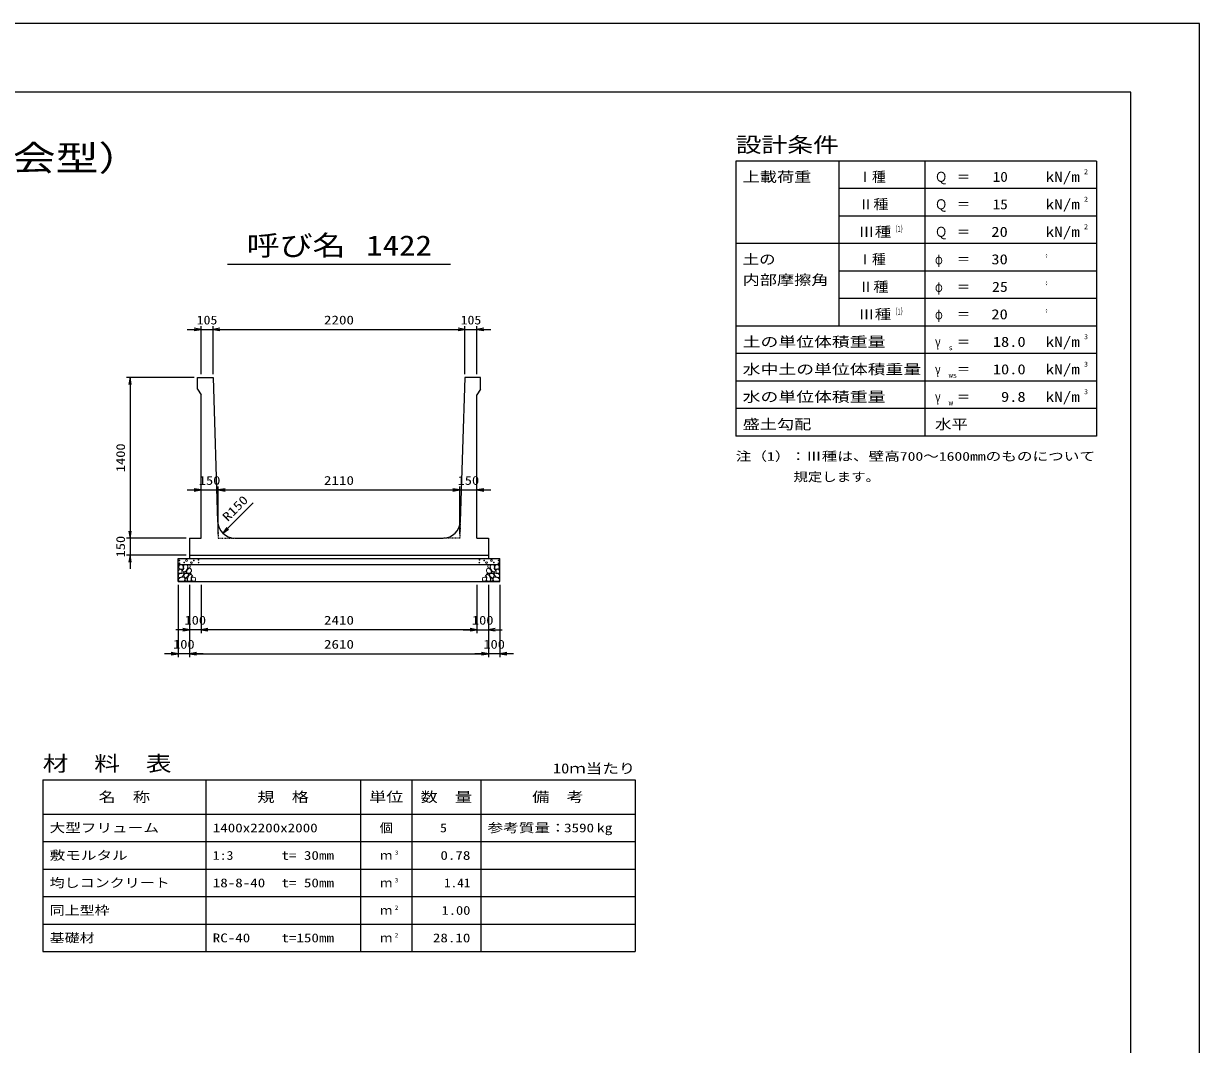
# Model space of a CAD drawing. Units: millimetres at full size. Extents: x 0 to 25230, y 0 to 17820.
# Drawn here: x 14960 to 25230, y 8910 to 17820 of the extents above; entities that cross this region are included whole.
import ezdxf
from ezdxf.enums import TextEntityAlignment as Align

# ---------------------------------------------------------------- set-up
doc = ezdxf.new("R2010")
doc.units = ezdxf.units.MM
doc.linetypes.add('DASHED_SPACED', pattern=[12, 6, -6])
for name, color, linetype, lineweight in [('0_2', 7, 'Continuous', 25), ('D-DCR-HCHn', 4, 'Continuous', 9), ('D-MTR-FRAM', 7, 'Continuous', 25), ('D-MTR-LINE', 7, 'Continuous', 25), ('D-STR-DIM', 7, 'Continuous', 25), ('D-STR-STRn', 1, 'Continuous', 25), ('D-TTL', 2, 'Continuous', 25), ('D-TTL-FRAM', 2, 'Continuous', 25), ('D-TTL-LINE', 7, 'Continuous', 25), ('D-TTL-TXT', 7, 'Continuous', 25)]:
    doc.layers.add(name, color=color, linetype=linetype, lineweight=lineweight)
for name, color, linetype in [('D-DOC', 7, 'Continuous'), ('D-MTR', 7, 'Continuous'), ('D-MTR-TXT', 7, 'Continuous')]:
    doc.layers.add(name, color=color, linetype=linetype)
doc.styles.add('ＭＳ ゴシック', font='')
doc.styles.get('ＭＳ ゴシック').set_extended_font_data('MS Gothic')

# ---------------------------------------------------------------- blocks, each defined once
blk = doc.blocks.new('open_arrow')
at = {"color": 0, "linetype": 'Continuous', "lineweight": -2}
blk.add_lwpolyline([(7.5, 1.25), (0, 0), (7.5, -1.25)], dxfattribs=at)

msp = doc.modelspace()

# ---------------------------------------------------------------- linework, layer by layer
at = {"layer": '0_2'}
for p, q in [((16410, 12920), (16410, 12500)), ((16510, 12920), (16510, 12500)), ((16510, 12920), (16510, 12500)), ((18920, 12920), (18920, 12500)), ((16630, 12530), (16290, 12530)), ((18920, 12530), (16510, 12530))]:
    msp.add_line(p, q, dxfattribs=at)
at = {"layer": 'D-DCR-HCHn'}
for points in [[(16315.46, 13050.356), (16310.26, 13034.753), (16317.194, 13024.352), (16334.53, 13022.618), (16346.366, 13027.699), (16341.464, 13039.954), (16344.932, 13046.889), (16337.997, 13053.823), (16327.596, 13057.29)], [(16348.399, 13093.696), (16332.796, 13097.163), (16318.928, 13090.228), (16317.194, 13074.626), (16320.661, 13062.491), (16337.997, 13057.29), (16350.132, 13057.29), (16355.333, 13065.958), (16355.333, 13085.028)], [(16362.267, 13095.429), (16357.067, 13079.827), (16358.8, 13062.491), (16346.665, 13043.421), (16362.267, 13034.753), (16379.603, 13043.421), (16390.005, 13057.29), (16393.472, 13079.827), (16390.005, 13091.962), (16379.603, 13097.163)], [(16391.739, 13053.823), (16383.071, 13033.02), (16390.005, 13024.352), (16410.808, 13024.352), (16419.476, 13027.819), (16428.144, 13039.954), (16428.144, 13050.356), (16419.476, 13064.224), (16409.074, 13065.958)], [(16395.206, 13091.962), (16395.206, 13071.159), (16403.874, 13065.958), (16412.542, 13071.159), (16414.275, 13083.294), (16412.542, 13093.696), (16400.407, 13097.163)], [(19038.261, 13053.823), (19046.929, 13033.02), (19039.995, 13024.352), (19019.192, 13024.352), (19010.524, 13027.819), (19001.856, 13039.954), (19001.856, 13050.356), (19010.524, 13064.224), (19020.926, 13065.958)], [(19034.794, 13091.962), (19034.794, 13071.159), (19026.126, 13065.958), (19017.458, 13071.159), (19015.725, 13083.294), (19017.458, 13093.696), (19029.593, 13097.163)], [(19067.733, 13095.429), (19072.933, 13079.827), (19071.2, 13062.491), (19083.335, 13043.421), (19067.733, 13034.753), (19050.397, 13043.421), (19039.995, 13057.29), (19036.528, 13079.827), (19039.995, 13091.962), (19050.397, 13097.163)], [(19081.601, 13093.696), (19097.204, 13097.163), (19111.072, 13090.228), (19112.806, 13074.626), (19109.339, 13062.491), (19092.003, 13057.29), (19079.868, 13057.29), (19074.667, 13065.958), (19074.667, 13085.028)], [(19114.54, 13050.356), (19119.74, 13034.753), (19112.806, 13024.352), (19095.47, 13022.618), (19083.634, 13027.699), (19088.536, 13039.954), (19085.068, 13046.889), (19092.003, 13053.823), (19102.404, 13057.29)], [(16348.366, 12992.757), (16361.208, 13012.019), (16359.603, 13016.834), (16341.946, 13021.65), (16325.894, 13020.045), (16314.658, 13010.414), (16313.052, 12999.177), (16314.658, 12987.941), (16327.499, 12984.731)], [(16354.787, 12952.627), (16366.023, 12957.443), (16369.234, 12973.494), (16362.813, 12984.731), (16351.577, 12987.941), (16337.13, 12986.336), (16321.078, 12979.915), (16313.052, 12970.284), (16313.052, 12959.048), (16317.868, 12952.627), (16337.13, 12954.232)], [(16365.735, 13034.753), (16357.067, 13027.819), (16360.534, 13022.618), (16372.669, 13022.618), (16377.87, 13024.352), (16381.337, 13031.286), (16376.136, 13036.487)], [(16393.311, 12992.757), (16401.337, 13012.019), (16394.916, 13020.045), (16375.654, 13020.045), (16367.628, 13016.834), (16359.603, 13005.598), (16359.603, 12995.967), (16367.628, 12983.125), (16377.259, 12981.52)], [(16390.101, 12957.443), (16390.101, 12976.705), (16382.075, 12981.52), (16374.049, 12976.705), (16372.444, 12965.469), (16374.049, 12955.837), (16385.285, 12952.627)], [(16420.599, 12954.232), (16425.415, 12968.679), (16423.81, 12984.731), (16435.046, 13002.388), (16420.599, 13010.414), (16404.548, 13002.388), (16394.916, 12989.546), (16391.706, 12968.679), (16394.916, 12957.443), (16404.548, 12952.627)], [(16417.389, 13010.414), (16425.415, 13016.834), (16422.204, 13021.65), (16410.968, 13021.65), (16406.153, 13020.045), (16402.942, 13013.624), (16407.758, 13008.808)], [(16433.441, 12955.837), (16447.887, 12952.627), (16460.729, 12959.048), (16462.334, 12973.494), (16459.124, 12984.731), (16443.072, 12989.546), (16431.836, 12989.546), (16427.02, 12981.52), (16427.02, 12963.863)], [(18996.559, 12955.837), (18982.113, 12952.627), (18969.271, 12959.048), (18967.666, 12973.494), (18970.876, 12984.731), (18986.928, 12989.546), (18998.164, 12989.546), (19002.98, 12981.52), (19002.98, 12963.863)], [(19009.401, 12954.232), (19004.585, 12968.679), (19006.19, 12984.731), (18994.954, 13002.388), (19009.401, 13010.414), (19025.452, 13002.388), (19035.084, 12989.546), (19038.294, 12968.679), (19035.084, 12957.443), (19025.452, 12952.627)], [(19012.611, 13010.414), (19004.585, 13016.834), (19007.796, 13021.65), (19019.032, 13021.65), (19023.847, 13020.045), (19027.058, 13013.624), (19022.242, 13008.808)], [(19036.689, 12992.757), (19028.663, 13012.019), (19035.084, 13020.045), (19054.346, 13020.045), (19062.372, 13016.834), (19070.397, 13005.598), (19070.397, 12995.967), (19062.372, 12983.125), (19052.741, 12981.52)], [(19039.899, 12957.443), (19039.899, 12976.705), (19047.925, 12981.52), (19055.951, 12976.705), (19057.556, 12965.469), (19055.951, 12955.837), (19044.715, 12952.627)], [(19064.265, 13034.753), (19072.933, 13027.819), (19069.466, 13022.618), (19057.331, 13022.618), (19052.13, 13024.352), (19048.663, 13031.286), (19053.864, 13036.487)], [(19075.213, 12952.627), (19063.977, 12957.443), (19060.766, 12973.494), (19067.187, 12984.731), (19078.423, 12987.941), (19092.87, 12986.336), (19108.922, 12979.915), (19116.948, 12970.284), (19116.948, 12959.048), (19112.132, 12952.627), (19092.87, 12954.232)], [(19081.634, 12992.757), (19068.792, 13012.019), (19070.397, 13016.834), (19088.054, 13021.65), (19104.106, 13020.045), (19115.342, 13010.414), (19116.948, 12999.177), (19115.342, 12987.941), (19102.501, 12984.731)]]:
    msp.add_lwpolyline(points, close=True, dxfattribs=at)
for centre, radius in [((16320.727, 13133.955), 3), ((16321.869, 13108.91), 3), ((16362.292, 13115.752), 3), ((16383.336, 13133.955), 7.5), ((16426.664, 13114.961), 7.5), ((16447.708, 13133.164), 3), ((16488.131, 13140.006), 3), ((16489.273, 13114.961), 3), ((18940.727, 13114.961), 3), ((18941.869, 13140.006), 3), ((18982.292, 13133.164), 3), ((19003.336, 13114.961), 7.5), ((19046.664, 13133.955), 7.5), ((19067.708, 13115.752), 3), ((19108.131, 13108.91), 3), ((19109.273, 13133.955), 3)]:
    msp.add_circle(centre, radius, dxfattribs=at)
at = {"layer": 'D-MTR-FRAM'}
for p, q in [((15127.5, 11220), (20302.5, 11220)), ((15127.5, 11220), (15127.5, 9720)), ((20302.5, 11220), (20302.5, 9720)), ((15127.5, 9720), (20302.5, 9720))]:
    msp.add_line(p, q, dxfattribs=at)
at = {"layer": 'D-MTR-LINE'}
for p, q in [((16552.5, 11220), (16552.5, 9720)), ((17902.5, 11220), (17902.5, 9720)), ((18352.5, 11220), (18352.5, 9720)), ((18952.5, 11220), (18952.5, 9720)), ((15127.5, 10920), (20302.5, 10920)), ((15127.5, 10680), (20302.5, 10680)), ((15127.5, 10440), (20302.5, 10440)), ((15127.5, 10200), (20302.5, 10200)), ((15127.5, 9960), (20302.5, 9960))]:
    msp.add_line(p, q, dxfattribs=at)
at = {"layer": 'D-STR-DIM'}
for p, q in [((16390, 15150), (16735, 15150)), ((16510, 14760), (16510, 15180)), ((16615, 14760), (16615, 15180)), ((16615, 14760), (16615, 15180)), ((16615, 15150), (18815, 15150)), ((18695, 15150), (19040, 15150)), ((18815, 14760), (18815, 15180)), ((18815, 14760), (18815, 15180)), ((18920, 14760), (18920, 15180)), ((16450, 14730), (15860, 14730)), ((15890, 14730), (15890, 13330)), ((16660, 13360), (16660, 13780)), ((16660, 13360), (16660, 13780)), ((18770, 13360), (18770, 13780)), ((18770, 13360), (18770, 13780)), ((16390, 13750), (16780, 13750)), ((16660, 13750), (18770, 13750)), ((18650, 13750), (19040, 13750)), ((16700.908, 13372.244), (16966.073, 13637.409)), ((15890, 13450), (15890, 13060)), ((16380, 13330), (15860, 13330)), ((16380, 13330), (15860, 13330)), ((16380, 13180), (15860, 13180)), ((16310, 12920), (16310, 12290)), ((16410, 12920), (16410, 12290)), ((16410, 12920), (16410, 12290)), ((18920, 12920), (18920, 12500)), ((19020, 12920), (19020, 12290)), ((19020, 12920), (19020, 12290)), ((19020, 12920), (19020, 12500)), ((19120, 12920), (19120, 12290)), ((18800, 12530), (19140, 12530)), ((16530, 12320), (16190, 12320)), ((16410, 12320), (19020, 12320)), ((19240, 12320), (18900, 12320))]:
    msp.add_line(p, q, dxfattribs=at)
at = {"layer": 'D-STR-STRn'}
for p, q in [((16480, 14730), (16615, 14730)), ((16480, 14630), (16480, 14730)), ((16615, 14730), (16655.333, 13475.181)), ((18815, 14730), (18774.667, 13475.181)), ((18950, 14730), (18815, 14730)), ((18950, 14630), (18950, 14730)), ((16480, 14630), (16510, 14580)), ((18950, 14630), (18920, 14580)), ((16510, 13330), (16510, 14580)), ((18920, 13330), (18920, 14580)), ((16410, 13330), (16410, 13180)), ((16410, 13330), (16510, 13330)), ((16805.256, 13330), (18624.744, 13330)), ((18920, 13330), (19020, 13330)), ((19020, 13330), (19020, 13180)), ((16310, 12950), (16310, 13150)), ((16310, 13150), (19120, 13150)), ((16410, 13180), (19020, 13180)), ((16410, 13180), (16410, 13150)), ((19020, 13180), (19020, 13150)), ((19120, 12950), (19120, 13150)), ((16310, 13100), (19120, 13100)), ((16310, 12950), (19120, 12950))]:
    msp.add_line(p, q, dxfattribs=at)
at = {"layer": 'D-STR-STRn', "color": 2, "linetype": 'DASHED_SPACED'}
for p, q in [((16655.333, 13475.181), (16660, 13330)), ((18774.667, 13475.181), (18770, 13330)), ((16660, 13330), (16805.256, 13330)), ((18770, 13330), (18624.744, 13330))]:
    msp.add_line(p, q, dxfattribs=at)
at = {"layer": 'D-STR-STRn'}
for centre, start, end in [((16805.256, 13480), 181.84102, 270), ((18624.744, 13480), 270, 358.15898)]:
    msp.add_arc(centre, 150, start, end, dxfattribs=at)
at = {"layer": 'D-TTL'}
for points in [[(0, 0), (25230, 0), (25230, 17820), (0, 17820)], [(600, 600), (24630, 600), (24630, 17220), (600, 17220)]]:
    msp.add_lwpolyline(points, close=True, dxfattribs=at)
at = {"layer": 'D-TTL-FRAM'}
for p, q in [((24330, 16620), (21180, 16620)), ((21180, 16620), (21180, 14220)), ((24330, 16620), (24330, 14220)), ((24330, 14220), (21180, 14220))]:
    msp.add_line(p, q, dxfattribs=at)
at = {"layer": 'D-TTL-LINE'}
for p, q in [((22080, 16620), (22080, 15180)), ((22830, 16620), (22830, 14220)), ((24330, 16380), (22080, 16380)), ((24330, 16140), (22080, 16140)), ((24330, 15900), (21180, 15900)), ((24330, 15660), (22080, 15660)), ((24330, 15420), (22080, 15420)), ((24330, 15180), (21180, 15180)), ((24330, 14940), (21180, 14940)), ((24330, 14700), (21180, 14700)), ((24330, 14460), (21180, 14460))]:
    msp.add_line(p, q, dxfattribs=at)
at = {"layer": 'D-TTL-TXT'}
msp.add_line((16740, 15720), (18690, 15720), dxfattribs=at)

# ---------------------------------------------------------------- block references
at = {"layer": '0_2', "xscale": 8, "yscale": 8, "rotation": 180}
for p in [(16410, 12530), (18920, 12530)]:
    msp.add_blockref('open_arrow', p, dxfattribs=at)
at = {"layer": '0_2', "xscale": 8, "yscale": 8}
msp.add_blockref('open_arrow', (16510, 12530), dxfattribs=at)
msp.add_blockref('open_arrow', (16510, 12530), dxfattribs=at)
at = {"layer": 'D-STR-DIM', "xscale": 8, "yscale": 8}
for p, rotation in [((16510, 15150), 180), ((18815, 15150), 180), ((18815, 15150), 180), ((15890, 14730), 270), ((16510, 13750), 180), ((18770, 13750), 180), ((18770, 13750), 180), ((15890, 13330), 90), ((15890, 13330), 90), ((16700.908, 13372.244), 45), ((15890, 13180), 270), ((18920, 12530), 180), ((16310, 12320), 180), ((19020, 12320), 180), ((19020, 12320), 180)]:
    msp.add_blockref('open_arrow', p, dxfattribs=dict(at, rotation=rotation))
for p in [(16615, 15150), (16615, 15150), (18920, 15150), (16660, 13750), (16660, 13750), (18920, 13750), (19020, 12530), (16410, 12320), (16410, 12320), (19120, 12320)]:
    msp.add_blockref('open_arrow', p, dxfattribs=at)

# ---------------------------------------------------------------- texts
at = {"layer": '0_2', "style": 'ＭＳ ゴシック'}
for s, width, p in [('100', 1.2, (16460, 12612.5)), ('2410', 1.25, (17715, 12612.5))]:
    msp.add_text(s, height=76.98, dxfattribs=dict(at, width=width)).set_placement(p, align=Align.MIDDLE_CENTER)
at = {"layer": 'D-DOC', "style": 'ＭＳ ゴシック'}
for s, width, p in [('注（1）：Ⅲ種は、壁高700～1600mmのものについて', 1.3, (21180, 13981)), ('\u3000\u3000\u3000\u3000規定します。', 1.2, (21180, 13801))]:
    msp.add_text(s, height=76.98, dxfattribs=dict(at, width=width)).set_placement(p, align=Align.BOTTOM_LEFT)
at = {"layer": 'D-MTR', "style": 'ＭＳ ゴシック', "width": 1.25}
msp.add_text('材\u3000料\u3000表', height=132, dxfattribs=at).set_placement((15127.5, 11256), align=Align.BOTTOM_LEFT)
at = {"layer": 'D-MTR', "style": 'ＭＳ ゴシック', "width": 1.2}
msp.add_text('10ｍ当たり', height=87.98, dxfattribs=at).set_placement((20302.5, 11249), align=Align.BOTTOM_RIGHT)
at = {"layer": 'D-MTR-TXT', "style": 'ＭＳ ゴシック'}
for s, height, width, p in [('名\u3000称', 87.98, 1.25, (15840, 11070)), ('規\u3000格', 87.98, 1.25, (17227.5, 11070)), ('単位', 87.98, 1.25, (18127.5, 11070)), ('数\u3000量', 87.98, 1.25, (18652.5, 11070)), ('備\u3000考', 87.98, 1.25, (19627.5, 11070)), ('個', 76.98, 1.1, (18127.5, 10800))]:
    msp.add_text(s, height=height, dxfattribs=dict(at, width=width)).set_placement(p, align=Align.MIDDLE_CENTER)
for s, width, p in [('大型フリューム', 1.3, (15187.5, 10800)), ('1400x2200x2000', 1.25, (16612.5, 10800)), ('参考質量：    kg', 1.3, (19012.5, 10800)), ('敷モルタル', 1.3, (15187.5, 10560)), ('1:3', 1.15, (16612.5, 10560)), ('t= 30mm', 1.25, (17212.5, 10560)), ('均しコンクリート', 1.25, (15187.5, 10320)), ('18-8-40', 1.25, (16612.5, 10320)), ('t= 50mm', 1.25, (17212.5, 10320)), ('同上型枠', 1.25, (15187.5, 10080)), ('基礎材', 1.25, (15187.5, 9840)), ('RC-40', 1.25, (16612.5, 9840)), ('t=150mm', 1.25, (17212.5, 9840))]:
    msp.add_text(s, height=76.98, dxfattribs=dict(at, width=width)).set_placement(p, align=Align.MIDDLE_LEFT)
for s, width, p in [('5', 1.15, (18657.83, 10800)), ('3590', 1.25, (19942.5, 10800)), ('0.78', 1.25, (18862.5, 10560)), ('1.41', 1.1, (18862.5, 10320)), ('1.00', 1.2, (18862.5, 10080)), ('28.10', 1.25, (18862.5, 9840))]:
    msp.add_text(s, height=76.98, dxfattribs=dict(at, width=width)).set_placement(p, align=Align.MIDDLE_RIGHT)
for p in [(18127.5, 10560), (18127.5, 10320), (18127.5, 10080), (18127.5, 9840)]:
    msp.add_text('ｍ', height=76.98, dxfattribs=at).set_placement(p, align=Align.MIDDLE_CENTER)
at = {"layer": 'D-MTR-TXT', "style": 'ＭＳ ゴシック', "width": 1.15}
for s, p in [('3', (18202.5, 10553)), ('3', (18202.5, 10313)), ('2', (18202.5, 10073)), ('2', (18202.5, 9833))]:
    msp.add_text(s, height=38.49, dxfattribs=at).set_placement(p, align=Align.BOTTOM_LEFT)
at = {"layer": 'D-STR-DIM', "style": 'ＭＳ ゴシック'}
for s, width, p in [('105', 1.15, (16562.5, 15232.5)), ('2200', 1.25, (17715, 15232.5)), ('105', 1.15, (18867.5, 15232.5)), ('150', 1.2, (16585, 13832.5)), ('2110', 1.25, (17715, 13832.5)), ('150', 1.2, (18845, 13832.5)), ('100', 1.2, (18970, 12612.5)), ('100', 1.2, (16360, 12402.5)), ('2610', 1.25, (17715, 12402.5)), ('100', 1.2, (19070, 12402.5))]:
    msp.add_text(s, height=76.98, dxfattribs=dict(at, width=width)).set_placement(p, align=Align.MIDDLE_CENTER)
at = {"layer": 'D-STR-DIM', "style": 'ＭＳ ゴシック', "width": 1.2}
for s, p in [('1400', (15807.5, 14030)), ('150', (15807.5, 13255))]:
    msp.add_text(s, height=76.98, rotation=90, dxfattribs=at).set_placement(p, align=Align.MIDDLE_CENTER)
at = {"layer": 'D-STR-DIM', "style": 'ＭＳ ゴシック', "width": 1.25}
msp.add_text('R150', height=76.98, rotation=45, dxfattribs=at).set_placement((16759.318, 13453.281), align=Align.BOTTOM_LEFT)
at = {"layer": 'D-TTL-TXT', "style": 'ＭＳ ゴシック'}
for s, height, width, p in [('設計条件', 132, 1.25, (21180, 16656)), ('上載荷重', 87.98, 1.25, (21240, 16412)), ('2', 43.99, 1.15, (24222, 16492)), ('Ｑ', 87.98, 0.9, (22920, 16412)), ('＝', 87.98, 0.95, (23112, 16412)), ('kN/m', 87.98, 1.25, (23886, 16412)), ('Ⅱ種', 87.98, 1.1, (22250, 16172)), ('Ｑ', 87.98, 0.9, (22920, 16172)), ('＝', 87.98, 0.95, (23112, 16172)), ('kN/m', 87.98, 1.25, (23886, 16172)), ('2', 43.99, 1.15, (24222, 16252)), ('Ⅲ種', 87.98, 1.2, (22250, 15932)), ('（1）', 54.99, 0.6, (22546.769, 15982.923)), ('Ｑ', 87.98, 0.9, (22920, 15932)), ('＝', 87.98, 0.95, (23112, 15932)), ('kN/m', 87.98, 1.25, (23886, 15932)), ('2', 43.99, 1.15, (24222, 16012)), ('土の', 87.98, 1.2, (21240, 15692)), ('φ', 87.98, 0.75, (22920, 15692)), ('＝', 87.98, 0.95, (23112, 15692)), ('°', 87.98, 0.3, (23886, 15692)), ('内部摩擦角', 87.98, 1.25, (21240, 15512)), ('Ⅱ種', 87.98, 1.1, (22250, 15452)), ('φ', 87.98, 0.75, (22920, 15452)), ('＝', 87.98, 0.95, (23112, 15452)), ('°', 87.98, 0.3, (23886, 15452)), ('Ⅲ種', 87.98, 1.2, (22250, 15212)), ('（1）', 54.99, 0.6, (22546.769, 15262.923)), ('φ', 87.98, 0.75, (22920, 15212)), ('°', 87.98, 0.3, (23886, 15212)), ('＝', 87.98, 0.95, (23112, 15212)), ('土の単位体積重量', 87.98, 1.3, (21240, 14972)), ('3', 43.99, 1.15, (24222, 15052)), ('γ', 87.98, 0.75, (22920, 14972)), ('s', 43.99, 1.15, (23040, 14956)), ('＝', 87.98, 0.95, (23112, 14972)), ('kN/m', 87.98, 1.25, (23886, 14972)), ('水中土の単位体積重量', 87.98, 1.3, (21240, 14732)), ('γ', 87.98, 0.75, (22920, 14732)), ('＝', 87.98, 0.95, (23112, 14732)), ('kN/m', 87.98, 1.25, (23886, 14732)), ('3', 43.99, 1.15, (24222, 14812)), ('ws', 43.99, 1.2, (23040, 14716)), ('水の単位体積重量', 87.98, 1.3, (21240, 14492)), ('γ', 87.98, 0.75, (22920, 14492)), ('kN/m', 87.98, 1.25, (23886, 14492)), ('3', 43.99, 1.15, (24222, 14572)), ('w', 43.99, 1.25, (23040, 14476)), ('＝', 87.98, 0.95, (23112, 14492)), ('盛土勾配', 87.98, 1.25, (21240, 14252)), ('水平', 87.98, 1.2, (22920, 14252))]:
    msp.add_text(s, height=height, dxfattribs=dict(at, width=width)).set_placement(p, align=Align.BOTTOM_LEFT)
for s, height, width, p in [('大型フリューム（農業土木事業協会型）', 219.9, 1.25, (12615, 16470)), ('呼び名', 176, 1.2, (17340, 15742.5)), ('1422', 176, 1.2, (18240, 15742.5))]:
    msp.add_text(s, height=height, dxfattribs=dict(at, width=width)).set_placement(p, align=Align.BOTTOM_CENTER)
for p in [(22250, 16412), (22250, 15692)]:
    msp.add_text('Ⅰ種', height=87.98, dxfattribs=at).set_placement(p, align=Align.BOTTOM_LEFT)
for s, width, p in [('10', 1.1, (23556, 16412)), ('15', 1.1, (23556, 16172)), ('20', 1.2, (23556, 15932)), ('30', 1.2, (23556, 15692)), ('25', 1.15, (23556, 15452)), ('20', 1.2, (23556, 15212)), ('18.0', 1.2, (23712, 14972)), ('10.0', 1.2, (23712, 14732)), ('9.8', 1.2, (23712, 14492))]:
    msp.add_text(s, height=87.98, dxfattribs=dict(at, width=width)).set_placement(p, align=Align.BOTTOM_RIGHT)

doc.saveas('drawing.dxf')
